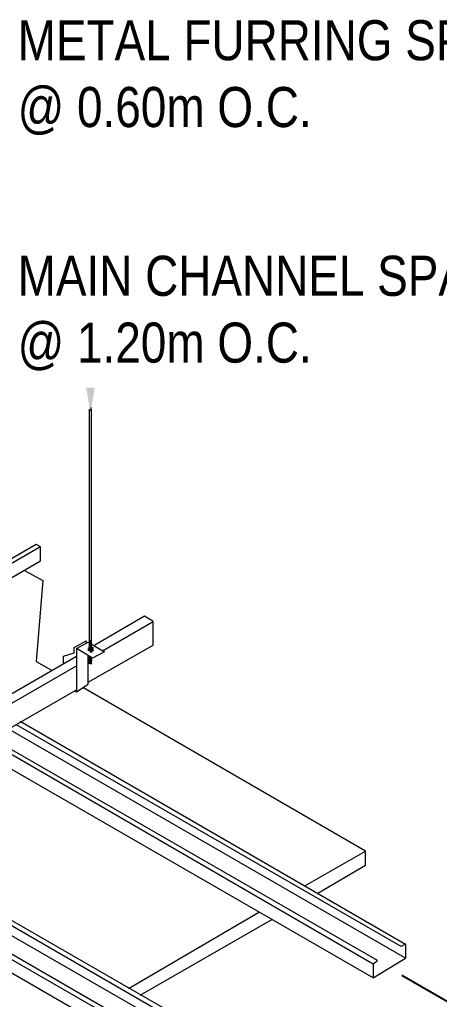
# Model space of a CAD drawing. Header units: inches. Extents: x 7263 to 14962, y 1317 to 2926.
# Drawn here: x 7485.055 to 7487.15, y 1497.97 to 1502.86 of the extents above; entities that cross this region are included whole.
import ezdxf

# ---------------------------------------------------------------- set-up
doc = ezdxf.new("R2010")
doc.units = ezdxf.units.IN
doc.header["$MEASUREMENT"] = 0
for name, color, linetype in [('Layer6', 6, 'Continuous'), ('PDF5_.00 CONTINUOUS', 7, 'Continuous'), ('PDF5_.1 CONTINUOUS', 7, 'Continuous'), ('PDF5_.13 CONTINUOUS', 7, 'Continuous')]:
    doc.layers.add(name, color=color, linetype=linetype)
doc.styles.get("Standard").update_dxf_attribs({"font": ''})
doc.styles.get('Standard').set_extended_font_data('Tw Cen MT Condensed')
doc.dimstyles.get("Standard").update_dxf_attribs({"dimtxt": 0.2, "dimasz": 0.18, "dimexe": 0.18, "dimexo": 0.0625, "dimgap": 0.09, "dimtad": 0, "dimzin": 0, "dimdsep": 46, "dimtxsty": 'Standard', "dimblk": 'ARCHTICK', "dimcen": 0.09, "dimclrd": 8, "dimclre": 8, "dimclrt": 2, "dimadec": 0, "dimazin": 0, "dimtfac": 1, "dimtofl": 0, "dimtmove": 0, "dimatfit": 3, "dimfxl": 1, "dimtolj": 1, "dimtzin": 0, "dimarcsym": 0})

# ---------------------------------------------------------------- blocks, each defined once
blk = doc.blocks.new('_ArchTick')
at = {"color": 0, "linetype": 'ByBlock', "const_width": 0.15}
blk.add_lwpolyline([(-0.5, -0.5), (0.5, 0.5)], dxfattribs=at)
blk = doc.blocks.new('*D321')
at = {"layer": 'Defpoints', "color": 0, "transparency": 16777216}
for p in [(7486.9002, 1498.1267), (7486.0166, 1497.616), (7487.7432, 1497.641)]:
    blk.add_point(p, dxfattribs=at)
at = {"layer": 'Layer6', "color": 8, "lineweight": -2, "transparency": 16777216}
for p, q in [((7486.9627, 1498.0907), (7487.9234, 1497.5373)), ((7487.7432, 1497.641), (7487.6432, 1497.5832)), ((7486.0792, 1497.58), (7487.0398, 1497.0266)), ((7486.8596, 1497.1303), (7486.9597, 1497.1881))]:
    blk.add_line(p, q, dxfattribs=at)
at = {"layer": 'Layer6', "color": 8, "lineweight": -2, "transparency": 16777216, "xscale": 0.18, "yscale": 0.18, "zscale": 0.18}
for p, rotation in [((7487.7432, 1497.641), 30.02712423321998), ((7486.8596, 1497.1303), 210.02712423322)]:
    blk.add_blockref('_ArchTick', p, dxfattribs=dict(at, rotation=rotation))
at = {"layer": 'Layer6', "color": 2, "transparency": 16777216, "insert": (7487.3014, 1497.3857), "char_height": 0.2, "attachment_point": 5, "rotation": 30.0271}
blk.add_mtext('\\A1;0.60', dxfattribs=at)

msp = doc.modelspace()

# ---------------------------------------------------------------- linework, layer by layer
at = {"layer": 'PDF5_.00 CONTINUOUS', "lineweight": 0}
for points in [[(7485.4032, 1500.9153), (7485.4032, 1500.9153)], [(7485.4032, 1500.9153), (7485.4032, 1500.9153)], [(7485.4032, 1499.7209), (7485.4032, 1500.9153)], [(7485.4032, 1500.9099), (7485.4032, 1500.9099)], [(7485.4086, 1500.9153), (7485.4086, 1500.9153)], [(7485.4086, 1500.9099), (7485.4086, 1500.9099)], [(7485.414, 1500.9153), (7485.414, 1500.9153)], [(7485.2735, 1499.6453), (7485.2735, 1499.6831), (7485.3276, 1499.6993), (7485.3276, 1499.7263), (7485.387, 1499.7588), (7485.387, 1499.748)], [(7485.3384, 1499.7209), (7485.3978, 1499.7534), (7485.4789, 1499.7047), (7485.4194, 1499.6723), (7485.3384, 1499.7209), (7485.3384, 1499.5048)], [(7485.3978, 1499.7209), (7485.3978, 1499.7101)], [(7485.3978, 1499.7209), (7485.3978, 1499.7209)], [(7485.3978, 1499.7209), (7485.3978, 1499.7209)], [(7485.4032, 1499.7642), (7485.4032, 1499.7642)], [(7485.4032, 1499.7642), (7485.4032, 1499.7642)], [(7485.4032, 1499.7588), (7485.4032, 1499.7588)], [(7485.4032, 1499.7588), (7485.4032, 1499.7588)], [(7485.4032, 1499.7588), (7485.4032, 1499.7588)], [(7485.4032, 1499.7588), (7485.4032, 1499.7588)], [(7485.4032, 1499.7534), (7485.4032, 1499.7534)], [(7485.4032, 1499.7534), (7485.4032, 1499.7534)], [(7485.4032, 1499.7534), (7485.4032, 1499.7534)], [(7485.4032, 1499.7534), (7485.4032, 1499.7534)], [(7485.4032, 1499.748), (7485.4032, 1499.748)], [(7485.4032, 1499.748), (7485.4032, 1499.748)], [(7485.4032, 1499.7426), (7485.4032, 1499.7426)], [(7485.4032, 1499.7426), (7485.4032, 1499.7426)], [(7485.4032, 1499.7426), (7485.4032, 1499.7426)], [(7485.4032, 1499.7426), (7485.4032, 1499.7426)], [(7485.4032, 1499.7426), (7485.4032, 1499.7426)], [(7485.4032, 1499.7426), (7485.4032, 1499.7426)], [(7485.4032, 1499.7372), (7485.4032, 1499.7372)], [(7485.4032, 1499.7372), (7485.4032, 1499.7372)], [(7485.4032, 1499.7372), (7485.4032, 1499.7372)], [(7485.4032, 1499.7372), (7485.4032, 1499.7372)], [(7485.4032, 1499.7317), (7485.4032, 1499.7317)], [(7485.4032, 1499.7317), (7485.4032, 1499.7317)], [(7485.4032, 1499.7263), (7485.4032, 1499.7263)], [(7485.4032, 1499.7263), (7485.4032, 1499.7263)], [(7485.4032, 1499.7263), (7485.4032, 1499.7263)], [(7485.4032, 1499.7263), (7485.4032, 1499.7263)], [(7485.4032, 1499.7209), (7485.4032, 1499.7209)], [(7485.4032, 1499.7209), (7485.4032, 1499.7209)], [(7485.4032, 1499.7209), (7485.4032, 1499.7209)], [(7485.4032, 1499.7209), (7485.4032, 1499.7209)], [(7485.4032, 1499.7209), (7485.4032, 1499.7209)], [(7485.4032, 1499.7209), (7485.4032, 1499.7209)], [(7485.4086, 1499.7642), (7485.4086, 1499.7642)], [(7485.4086, 1499.7642), (7485.4086, 1499.7642)], [(7485.4086, 1499.7588), (7485.4086, 1499.7588)], [(7485.4086, 1499.7588), (7485.4086, 1499.7588)], [(7485.4086, 1499.7588), (7485.4086, 1499.7588)], [(7485.4086, 1499.7588), (7485.4086, 1499.7588)], [(7485.4086, 1499.7534), (7485.4086, 1499.7534)], [(7485.4086, 1499.7534), (7485.4086, 1499.7534)], [(7485.4086, 1499.7534), (7485.4086, 1499.7534)], [(7485.4086, 1499.7534), (7485.4086, 1499.7534)], [(7485.4086, 1499.7534), (7485.4086, 1499.7534)], [(7485.4086, 1499.7534), (7485.4086, 1499.7534)], [(7485.4086, 1499.748), (7485.4086, 1499.748)], [(7485.4086, 1499.748), (7485.4086, 1499.748)], [(7485.4086, 1499.748), (7485.4086, 1499.748)], [(7485.4086, 1499.7426), (7485.4086, 1499.7426)], [(7485.4086, 1499.7426), (7485.4086, 1499.7426)], [(7485.4086, 1499.7426), (7485.4086, 1499.7426)], [(7485.4086, 1499.7426), (7485.4086, 1499.7426)], [(7485.4086, 1499.7372), (7485.4086, 1499.7372)], [(7485.4086, 1499.7372), (7485.4086, 1499.7372)], [(7485.4086, 1499.7372), (7485.4086, 1499.7372)], [(7485.4086, 1499.7372), (7485.4086, 1499.7372)], [(7485.4086, 1499.7372), (7485.4086, 1499.7372)], [(7485.4086, 1499.7317), (7485.4086, 1499.7317)], [(7485.4086, 1499.7317), (7485.4086, 1499.7317)], [(7485.4086, 1499.7317), (7485.4086, 1499.7317)], [(7485.4086, 1499.7317), (7485.4086, 1499.7317)], [(7485.4086, 1499.7263), (7485.4086, 1499.7263)], [(7485.4086, 1499.7263), (7485.4086, 1499.7263)], [(7485.4086, 1499.7263), (7485.4086, 1499.7263)], [(7485.4086, 1499.7263), (7485.4086, 1499.7263)], [(7485.4086, 1499.7209), (7485.4086, 1499.7209)], [(7485.4086, 1499.7209), (7485.4086, 1499.7209)], [(7485.4086, 1499.7209), (7485.4086, 1499.7209)], [(7485.4086, 1499.7209), (7485.4086, 1499.7209)], [(7485.414, 1499.7642), (7485.414, 1499.7642)], [(7485.414, 1499.7642), (7485.414, 1499.7642)], [(7485.414, 1499.7588), (7485.414, 1499.7588)], [(7485.414, 1499.7588), (7485.414, 1499.7588)], [(7485.414, 1499.7588), (7485.414, 1499.7588)], [(7485.414, 1499.7588), (7485.414, 1499.7588)], [(7485.414, 1499.7534), (7485.414, 1499.7534)], [(7485.414, 1499.7534), (7485.414, 1499.7534)], [(7485.414, 1499.7534), (7485.414, 1499.7534)], [(7485.414, 1499.7534), (7485.414, 1499.7534)], [(7485.414, 1499.748), (7485.414, 1499.748)], [(7485.414, 1499.748), (7485.414, 1499.748)], [(7485.414, 1499.748), (7485.414, 1499.748)], [(7485.414, 1499.748), (7485.414, 1499.748)], [(7485.414, 1499.7426), (7485.414, 1499.7426)], [(7485.414, 1499.7426), (7485.414, 1499.7426)], [(7485.414, 1499.7426), (7485.414, 1499.7426)], [(7485.414, 1499.7426), (7485.414, 1499.7426)], [(7485.414, 1499.7426), (7485.414, 1499.7426)], [(7485.414, 1499.7426), (7485.414, 1499.7426)], [(7485.414, 1499.7372), (7485.414, 1499.7372)], [(7485.414, 1499.7372), (7485.414, 1499.7372)], [(7485.414, 1499.7372), (7485.414, 1499.7372)], [(7485.414, 1499.7372), (7485.414, 1499.7372)], [(7485.414, 1499.7317), (7485.414, 1499.7317)], [(7485.414, 1499.7317), (7485.414, 1499.7317)], [(7485.414, 1499.7317), (7485.414, 1499.7317)], [(7485.414, 1499.7317), (7485.414, 1499.7317)], [(7485.414, 1499.7263), (7485.414, 1499.7263)], [(7485.414, 1499.7263), (7485.414, 1499.7263)], [(7485.414, 1499.7263), (7485.414, 1499.7263)], [(7485.414, 1499.7263), (7485.414, 1499.7263)], [(7485.414, 1499.7209), (7485.414, 1499.7209)], [(7485.414, 1499.7209), (7485.414, 1499.7209)], [(7485.414, 1499.7209), (7485.414, 1499.7209)], [(7485.414, 1499.7209), (7485.414, 1499.7209)], [(7485.414, 1499.7209), (7485.414, 1499.7209)], [(7485.414, 1499.7209), (7485.414, 1499.7209)], [(7485.4194, 1499.7209), (7485.4194, 1499.7209)], [(7485.4194, 1499.7209), (7485.4194, 1499.7209)], [(7485.3276, 1499.5102), (7485.3384, 1499.5048), (7485.3978, 1499.5426), (7485.3978, 1499.6831)], [(7485.3978, 1499.7101), (7485.3978, 1499.7101)], [(7485.3978, 1499.6723), (7485.4032, 1499.6723)], [(7485.4032, 1499.6453), (7485.4032, 1499.6831)], [(7485.4032, 1499.6831), (7485.4032, 1499.6831)], [(7485.4032, 1499.6831), (7485.4032, 1499.6831)], [(7485.4032, 1499.6777), (7485.4032, 1499.6777)], [(7485.4032, 1499.6777), (7485.4032, 1499.6777)], [(7485.4032, 1499.6723), (7485.4032, 1499.6723)], [(7485.4032, 1499.6723), (7485.4032, 1499.6723)], [(7485.4032, 1499.6723), (7485.4032, 1499.6723)], [(7485.4032, 1499.6723), (7485.4032, 1499.6723)], [(7485.4086, 1499.6831), (7485.4086, 1499.6831)], [(7485.4086, 1499.6777), (7485.4086, 1499.6777)], [(7485.4086, 1499.6777), (7485.4086, 1499.6777)], [(7485.4086, 1499.6777), (7485.4086, 1499.6777)], [(7485.4086, 1499.6777), (7485.4086, 1499.6777)], [(7485.4086, 1499.6723), (7485.4086, 1499.6723)], [(7485.4086, 1499.6723), (7485.4086, 1499.6723)], [(7485.4086, 1499.6723), (7485.4086, 1499.6723)], [(7485.4086, 1499.6723), (7485.4086, 1499.6723)], [(7485.414, 1499.6723), (7485.414, 1499.6723)], [(7485.414, 1499.6723), (7485.414, 1499.6723)], [(7485.414, 1499.6723), (7485.414, 1499.6723)], [(7485.414, 1499.6723), (7485.414, 1499.6723)], [(7485.4194, 1499.7101), (7485.4194, 1499.7101)], [(7485.4032, 1499.6669), (7485.4032, 1499.6669)], [(7485.4032, 1499.6669), (7485.4032, 1499.6669)], [(7485.4032, 1499.6669), (7485.4032, 1499.6669)], [(7485.4032, 1499.6669), (7485.4032, 1499.6669)], [(7485.4032, 1499.6669), (7485.4032, 1499.6669)], [(7485.4032, 1499.6669), (7485.4032, 1499.6669)], [(7485.4032, 1499.6615), (7485.4032, 1499.6615)], [(7485.4032, 1499.6615), (7485.4032, 1499.6615)], [(7485.4032, 1499.6615), (7485.4032, 1499.6615)], [(7485.4032, 1499.6615), (7485.4032, 1499.6615)], [(7485.4032, 1499.6561), (7485.4032, 1499.6561)], [(7485.4032, 1499.6561), (7485.4032, 1499.6561)], [(7485.4032, 1499.6561), (7485.4032, 1499.6561)], [(7485.4032, 1499.6561), (7485.4032, 1499.6561)], [(7485.4032, 1499.6507), (7485.4032, 1499.6507)], [(7485.4032, 1499.6507), (7485.4032, 1499.6507)], [(7485.4086, 1499.6669), (7485.4086, 1499.6669)], [(7485.4086, 1499.6669), (7485.4086, 1499.6669)], [(7485.4086, 1499.6669), (7485.4086, 1499.6669)], [(7485.4086, 1499.6669), (7485.4086, 1499.6669)], [(7485.4086, 1499.6615), (7485.4086, 1499.6615)], [(7485.4086, 1499.6615), (7485.4086, 1499.6615)], [(7485.4086, 1499.6615), (7485.4086, 1499.6615)], [(7485.4086, 1499.6615), (7485.4086, 1499.6615)], [(7485.4086, 1499.6561), (7485.4086, 1499.6561)], [(7485.4086, 1499.6561), (7485.4086, 1499.6561)], [(7485.4086, 1499.6561), (7485.4086, 1499.6561)], [(7485.4086, 1499.6561), (7485.4086, 1499.6561)], [(7485.4086, 1499.6561), (7485.4086, 1499.6561)], [(7485.4086, 1499.6561), (7485.4086, 1499.6561)], [(7485.4086, 1499.6507), (7485.4086, 1499.6507)], [(7485.4086, 1499.6507), (7485.4086, 1499.6507)], [(7485.414, 1499.6669), (7485.414, 1499.6669)], [(7485.414, 1499.6669), (7485.414, 1499.6669)], [(7485.414, 1499.6669), (7485.414, 1499.6669)], [(7485.414, 1499.6669), (7485.414, 1499.6669)], [(7485.414, 1499.6669), (7485.414, 1499.6669)], [(7485.414, 1499.6669), (7485.414, 1499.6669)], [(7485.414, 1499.6615), (7485.414, 1499.6615)], [(7485.414, 1499.6615), (7485.414, 1499.6615)], [(7485.414, 1499.6615), (7485.414, 1499.6615)], [(7485.414, 1499.6615), (7485.414, 1499.6615)], [(7485.414, 1499.6561), (7485.414, 1499.6561)], [(7485.414, 1499.6561), (7485.414, 1499.6561)], [(7485.414, 1499.6561), (7485.414, 1499.6561)], [(7485.414, 1499.6561), (7485.414, 1499.6561)], [(7485.414, 1499.6507), (7485.414, 1499.6507)], [(7485.414, 1499.6507), (7485.414, 1499.6507)], [(7485.414, 1499.6507), (7485.414, 1499.6507)], [(7485.414, 1499.6507), (7485.414, 1499.6507)], [(7485.414, 1499.6453), (7485.414, 1499.6453)], [(7485.414, 1499.6453), (7485.414, 1499.6453)]]:
    msp.add_lwpolyline(points, dxfattribs=at)
for points in [[(7485.4154, 1499.722, -0.072257), (7485.4145, 1499.7213, -0.058996), (7485.4113, 1499.7209, -0.058994), (7485.4095, 1499.7212, -0.072257), (7485.4082, 1499.7213, 0.058994), (7485.4113, 1499.7209, 0.058996), (7485.4154, 1499.722, -0.072257), (7485.414, 1499.7209), (7485.414, 1500.9153)], [(7485.4144, 1500.9204, 0.040304), (7485.4113, 1500.9207, 0.040304), (7485.4083, 1500.9204)], [(7485.4083, 1500.9101, 0.040304), (7485.4113, 1500.9099, 0.040304), (7485.4144, 1500.9101)], [(7485.4132, 1499.759, 0.072257), (7485.4154, 1499.7599, -0.072257), (7485.4145, 1499.7591, -0.058996), (7485.4113, 1499.7588, -0.058994), (7485.4073, 1499.7599, 0.072257), (7485.4095, 1499.759, -0.072257), (7485.4073, 1499.7599)], [(7485.4132, 1499.7536, 0.072257), (7485.4154, 1499.7545, -0.072257), (7485.4145, 1499.7537, -0.058996), (7485.4113, 1499.7534, -0.058994), (7485.4073, 1499.7545, 0.072257), (7485.4095, 1499.7536, 0.058994), (7485.4113, 1499.7534, 0.058996), (7485.4145, 1499.7537, -0.058996), (7485.4113, 1499.7534, -0.058994), (7485.4082, 1499.7537, -0.072257), (7485.4073, 1499.7545)], [(7485.4132, 1499.7374, 0.072257), (7485.4154, 1499.7382, -0.072257), (7485.4145, 1499.7375, -0.058996), (7485.4113, 1499.7372, -0.058994), (7485.4073, 1499.7382, 0.072257), (7485.4095, 1499.7374, -0.072257), (7485.4073, 1499.7382, 0.058994), (7485.4113, 1499.7372, 0.058996), (7485.4145, 1499.7375, -0.058996), (7485.4113, 1499.7372, -0.058994), (7485.4082, 1499.7375)], [(7485.4154, 1499.7328, -0.072257), (7485.4132, 1499.732, 0.072257), (7485.4154, 1499.7328, -0.072257), (7485.4145, 1499.7321, -0.058996), (7485.4113, 1499.7317, -0.058994), (7485.4073, 1499.7328, 0.072257), (7485.4095, 1499.732, -0.072257), (7485.4073, 1499.7328, 0.058994), (7485.4113, 1499.7317, 0.058996), (7485.4154, 1499.7328)], [(7485.4181, 1499.7245, 0.05338), (7485.4154, 1499.7257, -0.058996), (7485.4113, 1499.7263, -0.058994), (7485.4082, 1499.7267, -0.072257), (7485.4073, 1499.7274, 0.058994), (7485.4113, 1499.7263, 0.058996), (7485.4145, 1499.7267, -0.072257), (7485.4132, 1499.7266, 0.072257), (7485.4154, 1499.7274)], [(7485.4154, 1499.749, -0.072257), (7485.4132, 1499.7482, 0.072257), (7485.4154, 1499.749, -0.058996), (7485.4113, 1499.748, 0.058996), (7485.4154, 1499.749)], [(7485.4194, 1499.7209), (7485.4194, 1499.7101, 0.106759), (7485.4233, 1499.7135)], [(7485.4046, 1499.7173, 0.07239), (7485.4082, 1499.7159, 0.058994), (7485.4113, 1499.7155, 0.058996), (7485.4145, 1499.7159, 0.07239), (7485.4181, 1499.7173)], [(7485.4145, 1499.7105, 0.07239), (7485.417, 1499.7108, -0.058606), (7485.4113, 1499.7101, -0.058608), (7485.4046, 1499.7119, 0.07239), (7485.4082, 1499.7105)], [(7485.4057, 1499.7054, 0.058608), (7485.4113, 1499.7047, 0.058606), (7485.417, 1499.7054)], [(7485.4154, 1499.7166, -0.072257), (7485.4145, 1499.7159, -0.058996), (7485.4113, 1499.7155, -0.058994), (7485.4073, 1499.7166, 0.072257), (7485.4095, 1499.7158)], [(7485.4082, 1499.6781, 0.058994), (7485.4113, 1499.6777, -0.058994), (7485.4073, 1499.6788, 0.072257), (7485.4095, 1499.6779, -0.072257), (7485.4082, 1499.6781)], [(7485.4145, 1499.6457, -0.058996), (7485.4113, 1499.6453, -0.058994), (7485.4095, 1499.6455, -0.072257), (7485.4082, 1499.6457, 0.058994), (7485.4113, 1499.6453, 0.058996), (7485.4145, 1499.6457, -0.072257), (7485.414, 1499.6453), (7485.414, 1499.6723, -0.072257), (7485.4132, 1499.6725, -0.058996), (7485.4113, 1499.6723, -0.058994), (7485.4082, 1499.6727, -0.072257), (7485.4073, 1499.6734, 0.072257), (7485.4095, 1499.6725, 0.058994), (7485.4113, 1499.6723, 0.058996), (7485.4145, 1499.6727, -0.072257), (7485.4132, 1499.6725, 0.072257), (7485.4154, 1499.6734)], [(7485.4145, 1499.6673, -0.058996), (7485.4113, 1499.6669, -0.058994), (7485.4073, 1499.668, 0.072257), (7485.4095, 1499.6671, -0.072257), (7485.4082, 1499.6673, 0.058994), (7485.4113, 1499.6669, 0.058996), (7485.4145, 1499.6673, -0.072257), (7485.4132, 1499.6671, 0.072257), (7485.4145, 1499.6673)], [(7485.4132, 1499.6617, 0.072257), (7485.4154, 1499.6626, -0.072257), (7485.4145, 1499.6619, -0.058996), (7485.4113, 1499.6615, -0.058994), (7485.4073, 1499.6626, 0.072257), (7485.4095, 1499.6617, 0.058994), (7485.4113, 1499.6615, 0.058996), (7485.4132, 1499.6617)], [(7485.4154, 1499.6518, -0.072257), (7485.4132, 1499.6509, 0.072257), (7485.4154, 1499.6518, -0.058996), (7485.4113, 1499.6507, 0.058996), (7485.4154, 1499.6518)]]:
    msp.add_lwpolyline(points, format="xyb", dxfattribs=at)
at = {"layer": 'PDF5_.00 CONTINUOUS', "lineweight": 13}
for points in [[(7485.4032, 1499.748), (7485.4032, 1499.748)], [(7485.4032, 1499.748), (7485.4032, 1499.748)], [(7485.4032, 1499.7317), (7485.4032, 1499.7317)], [(7485.4032, 1499.7317), (7485.4032, 1499.7317)], [(7485.4086, 1499.748), (7485.4086, 1499.748)], [(7485.4086, 1499.7372), (7485.4086, 1499.7372)], [(7485.4032, 1499.6507), (7485.4032, 1499.6507)], [(7485.4032, 1499.6507), (7485.4032, 1499.6507)], [(7485.4086, 1499.6507), (7485.4086, 1499.6507)]]:
    msp.add_lwpolyline(points, dxfattribs=at)
at = {"layer": 'PDF5_.00 CONTINUOUS', "lineweight": 0}
for points in [[(7485.4073, 1499.749, 0.072257), (7485.4095, 1499.7482, -0.072257)], [(7485.4113, 1499.7426, -0.058994), (7485.4095, 1499.7428, -0.072257), (7485.4082, 1499.7429, 0.058994), (7485.4113, 1499.7426, 0.058996), (7485.4145, 1499.7429, -0.058996)], [(7485.4073, 1499.6518, 0.072257), (7485.4095, 1499.6509, -0.072257)], [(7485.4113, 1499.6561, -0.058994), (7485.4095, 1499.6563, -0.072257), (7485.4082, 1499.6565, 0.058994), (7485.4113, 1499.6561, 0.058996), (7485.4145, 1499.6565, -0.058996)]]:
    msp.add_lwpolyline(points, format="xyb", close=True, dxfattribs=at)
at = {"layer": 'PDF5_.00 CONTINUOUS', "lineweight": 9}
for points in [[(7485.4032, 1499.6777), (7485.4032, 1499.6777)], [(7485.4032, 1499.6777), (7485.4032, 1499.6777)], [(7485.4086, 1499.6777), (7485.4086, 1499.6777)], [(7485.4032, 1499.6453), (7485.4032, 1499.6453)], [(7485.4032, 1499.6453), (7485.4032, 1499.6453)], [(7485.4086, 1499.6507), (7485.4086, 1499.6507)]]:
    msp.add_lwpolyline(points, dxfattribs=at)
at = {"layer": 'PDF5_.00 CONTINUOUS', "lineweight": 0}
for centre, radius, start, end in [((7485.4114, 1500.9125), 0.00821, 99.3063, 111.326), ((7485.4114, 1500.9235), 0.00821, 248.674, 260.6937), ((7485.4113, 1500.9125), 0.00821, 68.6754, 80.6933), ((7485.4113, 1500.9235), 0.00821, 279.3067, 291.3246), ((7485.4059, 1499.7182), 0.0081, 119.9966, 144.3716), ((7485.4059, 1499.7236), 0.0081, 215.6284, 240.0034), ((7485.4113, 1499.7129), 0.0134, 109.5589, 120.0249), ((7485.4113, 1499.7561), 0.00812, 240.0114, 256.5428), ((7485.4113, 1499.7507), 0.00812, 240.0114, 256.5428), ((7485.4113, 1499.7399), 0.00812, 240.0114, 256.5428), ((7485.4113, 1499.7345), 0.00812, 240.0114, 256.5428), ((7485.4113, 1499.7291), 0.00812, 240.0114, 256.5428), ((7485.4113, 1499.7614), 0.0134, 256.5143, 270.0191), ((7485.4113, 1499.7614), 0.0134, 256.5143, 270.0191), ((7485.4113, 1499.7561), 0.00812, 283.4572, 299.9886), ((7485.4113, 1499.7507), 0.00812, 283.4572, 299.9886), ((7485.4113, 1499.7507), 0.00812, 283.4572, 299.9886), ((7485.4167, 1499.7182), 0.0081, 35.6284, 60.0034), ((7485.4167, 1499.7236), 0.0081, 299.9966, 324.3716), ((7485.4059, 1499.7182), 0.0081, 215.6284, 240.0034), ((7485.4113, 1499.6804), 0.00812, 240.0114, 256.5428), ((7485.4113, 1499.6912), 0.0134, 269.9807, 283.4859), ((7485.4113, 1499.6902), 0.0125, 270.0037, 272.0356), ((7485.4113, 1499.6858), 0.00806, 283.4544, 290.44), ((7485.4113, 1499.6696), 0.00812, 240.0114, 256.5428), ((7485.4113, 1499.6642), 0.00812, 240.0114, 256.5428), ((7485.4113, 1499.6588), 0.00812, 240.0114, 256.5428), ((7485.4113, 1499.6695), 0.0134, 256.5143, 270.0191), ((7485.4113, 1499.6641), 0.0134, 256.5143, 270.0191), ((7485.4113, 1499.6641), 0.0134, 256.5143, 270.0191), ((7485.4113, 1499.6695), 0.0134, 269.9807, 283.4859), ((7485.4113, 1499.6642), 0.00812, 283.4572, 299.9886), ((7485.4113, 1499.6642), 0.00812, 283.4572, 299.9886), ((7485.4113, 1499.6588), 0.00812, 283.4572, 299.9886)]:
    msp.add_arc(centre, radius, start, end, dxfattribs=at)
at = {"layer": 'PDF5_.00 CONTINUOUS', "transparency": 33554559}
msp.add_solid([(7485.4302, 1501.0234), (7485.4086, 1500.8991), (7485.387, 1501.0234)], dxfattribs=at)
at = {"layer": 'PDF5_.1 CONTINUOUS', "lineweight": 9}
for points in [[(7485.079, 1500.11), (7485.1708, 1500.0614), (7485.1384, 1499.6561), (7485.2141, 1499.6129)], [(7486.4787, 1498.5374), (7486.7813, 1498.7104), (7485.3708, 1499.5264)], [(7486.5435, 1498.4996), (7486.7813, 1498.6401), (7486.7813, 1498.7104)], [(7485.5978, 1498.024), (7486.2517, 1498.4077)], [(7485.6572, 1497.9916), (7486.3165, 1498.3699)]]:
    msp.add_lwpolyline(points, dxfattribs=at)
at = {"layer": 'PDF5_.13 CONTINUOUS', "color": 4, "lineweight": 13}
for points in [[(7485.16, 1500.2289), (7485.1384, 1500.2397), (7484.3332, 1499.775)], [(7484.4143, 1499.7263), (7485.16, 1500.1587), (7485.16, 1500.2289), (7484.3548, 1499.7642)], [(7485.4681, 1499.7101), (7485.7221, 1499.856), (7485.6788, 1499.8831), (7485.4302, 1499.7372)], [(7485.3978, 1499.5534), (7485.7221, 1499.7372), (7485.7221, 1499.856)], [(7483.7117, 1498.7428), (7485.3384, 1499.6831)], [(7483.7549, 1498.7212), (7485.3384, 1499.6345)], [(7483.6793, 1498.559), (7485.3384, 1499.5156)], [(7485.0574, 1499.3589), (7486.9813, 1498.2456), (7486.9813, 1498.1753), (7484.9979, 1499.321)], [(7486.9813, 1498.2456), (7486.9596, 1498.2348), (7485.0357, 1499.3426)], [(7484.8952, 1499.2616), (7486.8191, 1498.1483), (7486.8407, 1498.1645), (7484.9169, 1499.2724)], [(7486.8191, 1498.0781), (7484.8304, 1499.2238)], [(7486.1004, 1497.7376), (7484.1765, 1498.8455)], [(7485.9328, 1497.6403), (7485.9328, 1497.5701), (7486.1004, 1497.6619), (7484.1116, 1498.8076)], [(7486.1004, 1497.6619), (7486.1004, 1497.7376), (7486.0788, 1497.7214), (7484.1549, 1498.8347)], [(7484.0089, 1498.7482), (7485.9328, 1497.6403), (7485.9545, 1497.6511), (7484.0306, 1498.7644)], [(7485.9328, 1497.5701), (7483.9495, 1498.7158)], [(7486.8191, 1498.1483), (7486.8191, 1498.0781), (7486.9813, 1498.1753)]]:
    msp.add_lwpolyline(points, dxfattribs=at)

# ---------------------------------------------------------------- texts
at = {"layer": 'Layer6', "color": 2, "char_height": 0.2, "attachment_point": 4}
for s, insert in [('METAL FURRING SPACED\\P@ 0.60m O.C.', (7485.0454, 1502.5704)), ('MAIN CHANNEL SPACED\\P@ 1.20m O.C.', (7485.0454, 1501.3947))]:
    msp.add_mtext(s, dxfattribs=dict(at, insert=insert))

# ---------------------------------------------------------------- dimensions: what is measured, and where the dimension line sits
at = {"layer": 'Layer6'}
dim = msp.add_aligned_dim(p1=(7486.0166, 1497.616), p2=(7486.9002, 1498.1267), distance=-0.8423, text='0.60', dimstyle='Standard', override={"dimpost": 'M'}, dxfattribs=at)
dim.commit()
dim.dimension.update_dxf_attribs({"geometry": '*D321', "text_midpoint": (7487.3014, 1497.3857)})

# ---------------------------------------------------------------- leaders
at = {"layer": 'Layer6', "annotation_type": 0, "has_hookline": 1, "hookline_direction": 0}
for points, text_width in [([(7481.7667, 1500.109), (7481.7667, 1502.5704), (7484.9554, 1502.5704)], 3.6952), ([(7484.525, 1499.2129), (7484.525, 1501.3947), (7484.9554, 1501.3947)], 3.581)]:
    msp.add_leader(points, dimstyle='Standard', dxfattribs=dict(at, text_width=text_width))

doc.saveas('drawing.dxf')
